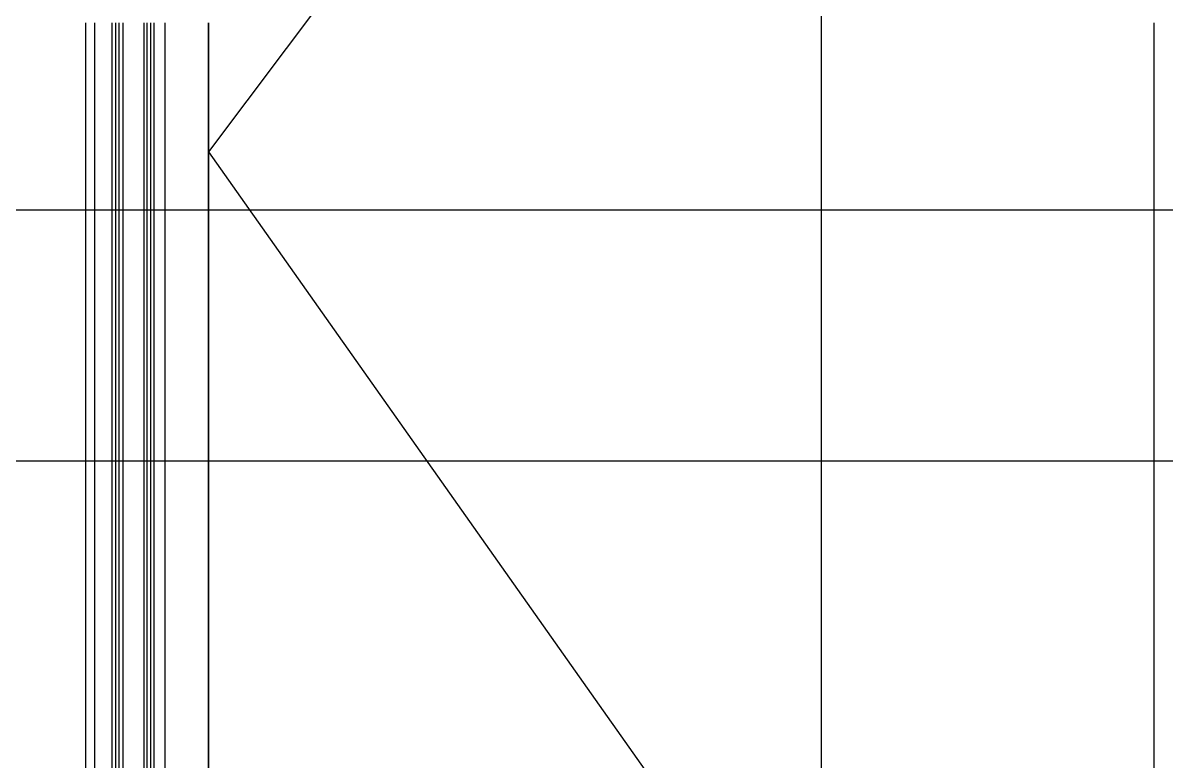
# Model space of a CAD drawing. Header units: millimetres. Extents: x 12351878 to 12381578, y 696206 to 738256.
# Drawn here: x 12366428 to 12367081, y 722560 to 722982 of the extents above; entities that cross this region are included whole.
import ezdxf

# ---------------------------------------------------------------- set-up
doc = ezdxf.new("R2010")
doc.units = ezdxf.units.MM
doc.header["$LTSCALE"] = 1000
doc.linetypes.add('HIDDENX2', pattern=[19.049999999999997, 12.7, -6.35])
for name, color, linetype in [('A-ANNO-SYMB', 3, 'Continuous'), ('EXTRUSION-V', 141, 'Continuous'), ('GLASS', 1, 'Continuous'), ('GLASS-V', 11, 'Continuous'), ('GZDI-J建筑-立面-后可见线', 252, 'Continuous'), ('SILICONE', 8, 'Continuous'), ('SILICONE-V', 9, 'Continuous'), ('SYMBOL', 7, 'Continuous')]:
    doc.layers.add(name, color=color, linetype=linetype)

# ---------------------------------------------------------------- blocks, each defined once
blk = doc.blocks.new('gyblcqs2')
at = {"layer": 'GZDI-J建筑-立面-后可见线'}
blk.add_line((3736.999959552661, 4709.328940968029, -1.445399045143932e-08), (3737.000006243587, 2705.854585408233, -1.411681554184574e-08), dxfattribs=at)
blk = doc.blocks.new('*U105')
at = {"layer": 'GLASS-V'}
h = blk.add_hatch(dxfattribs=at)
h.set_pattern_fill('HONEY', color=256, scale=10, angle=90.00000000005129, style=0)
h.set_pattern_definition([(90, (-12321.03796408039, 33808.00888865561), (1.082531749998322, 1.875000000000968), [1.25, -2.5]), (330.0000000000513, (-12321.03796408039, 33808.00888865561), (1.0825317570975, -1.874999995902255), [1.249999999999999, -2.499999999999999]), (30.00000000005117, (-12321.03796408039, 33808.00888865561), (2.165063507095822, 4.098712834856191e-09), [-2.5, 1.25])])
edge = h.paths.add_edge_path()
edge.add_arc((14.79910929997827, 4.750000000013268), 0.1999999999812534, 218.0000000213002, 270.000000021352, ccw=False)
edge.add_line((14.64150714931748, 4.626867704901088), (13.34239784976671, 6.289651782244619))
edge.add_arc((13.50000000039878, 6.412784077275204), 0.1999999999083817, 180.0000000158608, 218.0000000079471, ccw=False)
edge.add_line((13.3000000004904, 6.41278407721984), (13.29999999999927, 9.999999999992724))
edge.add_line((13.29999999999927, 9.999999999992724), (13.30000000049768, 13.58721592276561))
edge.add_arc((13.5000000005751, 13.58721592276845), 0.2000000000774289, 142.0000000087279, 180.0000000008142, ccw=False)
edge.add_line((13.34239784977399, 13.71034821785724), (14.64150714932475, 15.37313229507708))
edge.add_arc((14.79910930010489, 15.25000000002311), 0.2000000000394607, 90.00000001283718, 142.0000000128891, ccw=False)
edge.add_line((14.79910930006008, 15.45000000006257), (19.5, 15.4500000000553))
edge.add_arc((19.49999999997081, 15.25000000001447), 0.2000000000408306, -8.31317947813659e-09, 89.99999999163788, ccw=False)
edge.add_line((19.70000000001164, 15.24999999998545), (19.70000000000437, 4.749999999985448))
edge.add_arc((19.50000000002174, 4.750000000014637), 0.199999999982623, 269.99999999168676, 359.99999999163794, ccw=False)
edge.add_line((19.49999999999272, 4.550000000032014), (14.79910930005281, 4.550000000032014))
at = {"layer": 'SILICONE'}
h = blk.add_hatch(dxfattribs=at)
h.set_pattern_fill('DOTS', color=256, scale=3, angle=180.0000000000513, style=0)
h.set_pattern_definition([(180.0000000000513, (-6374.462927372681, 31639.097399508), (-0.09374999999983223, -0.1875000000000839), [0, -0.1875])])
edge = h.paths.add_edge_path()
edge.add_arc((-1.941122037311656, 14.79360796127968), 14.98974681236924, -4.61622269054061, 4.616222691750124, ccw=False)
edge.add_arc((13.47346561249102, 13.59635244526662), 0.4735537580721675, 140.894493704969, 181.1055062821419, ccw=False)
edge.add_line((13.10599462369282, 13.89504666043649), (14.40510392324359, 15.55783073766361))
edge.add_arc((14.79910930004684, 15.24999999998005), 0.5000000000126767, 89.99999999806562, 141.9999999981204, ccw=False)
edge.add_line((14.79910930006372, 15.74999999999272), (14.79910930006372, 15.99999999999272))
edge.add_line((14.79910930006372, 15.99999999999272), (13.0000000004693, 15.99999999999272))
h = blk.add_hatch(dxfattribs=at)
h.set_pattern_fill('DOTS', color=256, scale=3, angle=270.0000000000513, style=0)
h.set_pattern_definition([(270, (-6374.462927372681, 31639.097399508), (0.1875000000000839, -0.09374999999983223), [0, -0.1875])])
edge = h.paths.add_edge_path()
edge.add_arc((-1.941122037320786, 5.206392038844714), 14.98974681236928, 355.3837773081634, 364.6162226904543)
edge.add_arc((13.47346561248374, 6.403647554835247), 0.4735537580721674, 178.8944937178582, 219.1055062950311)
edge.add_line((13.10599462368555, 6.104953339665371), (14.40510392323631, 4.442169262314565))
edge.add_arc((14.79910930003028, 4.749999999998033), 0.5000000000053094, 218.000000002526, 270.0000000025807)
edge.add_line((14.79910930005281, 4.249999999992724), (14.79910930005281, 3.999999999992724))
edge.add_line((14.79910930005281, 3.999999999992724), (13.00000000045839, 4.000000000109139))
at = {"layer": 'SILICONE-V'}
h = blk.add_hatch(dxfattribs=at)
h.set_pattern_fill('ANSI37', color=256, scale=20, angle=135.0000000000513, style=0)
h.set_pattern_definition([(180.0000000000513, (-12319.03796408017, 33830.00888865561), (2.236993838300213e-12, -2.5), []), (270, (-12319.03796408017, 33830.00888865561), (2.5, 2.236993838300213e-12), [])])
edge = h.paths.add_edge_path()
edge.add_line((-1.178588718175888e-06, 16.99999986984767), (-1.091393642127514e-11, 3))
edge.add_line((-1.091393642127514e-11, 3), (0.9999999997562554, 4))
edge.add_line((0.9999999997562554, 4), (13.00000000045839, 4.000000001156877))
edge.add_arc((-2.77388727136618, 5.2321067786348), 15.82193435630852, 355.533664682018, 364.4663353396363)
edge.add_line((12.99999999999272, 6.464213562074292), (13, 13.53578643802757))
edge.add_arc((-1.768796351073247, 14.7678932218228), 14.82010232036705, 355.2310656027148, 364.7689343754617)
edge.add_line((13.0000000004693, 15.99999999999272), (0.9999999997671694, 16))
edge.add_line((0.9999999997671694, 16), (-1.178588718175888e-06, 16.99999986984767))
at = {"layer": 'GLASS'}
for points in [[(776.7471979337346, 15.9999999904366), (1.000000000014552, 16), (1.455191522836685e-11, 17), (2.182787284255028e-11, 21), (1.000000000021828, 22), (776.74719793374, 21.99999999044388)], [(776.7471979337237, 3.999999990443881), (1.000000000003638, 4), (3.637978807091713e-12, 3), (-3.637978807091713e-12, -1), (0.999999999996362, -2), (776.7471979337128, -2.000000009563395)]]:
    blk.add_lwpolyline(points, dxfattribs=at)
at = {"layer": 'GLASS-V'}
for p, q in [((2.182787284255028e-11, 20), (776.7471979337382, 19.99999999044388)), ((1.818989403545856e-11, 18), (776.7471979337346, 17.99999999044388)), ((20, 13.16642135647999, -1.7978881e-09), (19.70000000001164, 13.1664213565964, -1.7978881e-09)), ((19.99999999976717, 12.58357864349091, -1.7978881e-09), (19.70000000001164, 12.58357864349091, -1.7978881e-09)), ((19.99999999975989, 7.416421356596402, -1.7978881e-09), (19.70000000000437, 7.416421356596402, -1.7978881e-09)), ((19.99999999999272, 6.83357864349091, -1.7978881e-09), (19.70000000000437, 6.83357864349091, -1.7978881e-09)), ((3.637978807091713e-12, 2), (776.7471979337218, 1.999999990436605)), ((0, 0), (776.7471979337146, -9.563395402375899e-09))]:
    blk.add_line(p, q, dxfattribs=at)
for points in [[(12.99999999999636, 9.999999999992724), (13.00000000049477, 13.58721592288202, -0.1673426090458938), (13.10599462369282, 13.89504666043649), (14.40510392324359, 15.55783073766361, -0.2308681911258128), (14.79910930006372, 15.74999999999272), (19.50000000000364, 15.74999999998545, -0.4142135623728181), (20, 15.24999999998545), (19.99999999999636, 9.999999999985448), (19.99999999999272, 4.749999999985448, -0.4142135623728182), (19.49999999999272, 4.249999999985448), (14.79910930005281, 4.249999999992724, -0.2308681911258127), (14.40510392323631, 4.442169262314565), (13.10599462368555, 6.104953339665371, -0.1673426090458939), (13.00000000048749, 6.41278407721984)], [(14.79910930005281, 4.550000000032014, -0.2308681911258009), (14.64150714931748, 4.626867704901088), (13.34239784976671, 6.289651782244619, -0.1673426090459228), (13.3000000004904, 6.41278407721984), (13.29999999999927, 9.999999999992724), (13.30000000049768, 13.58721592276561, -0.1673426090459228), (13.34239784977399, 13.71034821785724), (14.64150714932475, 15.37313229507708, -0.2308681911258008), (14.79910930006008, 15.45000000006257), (19.5, 15.4500000000553, -0.4142135623728455), (19.70000000001164, 15.24999999998545), (19.70000000000437, 4.749999999985448, -0.4142135623728457), (19.49999999999272, 4.550000000032014)]]:
    blk.add_lwpolyline(points, format="xyb", close=True, dxfattribs=at)
at = {"layer": 'SILICONE'}
for points in [[(-1.178588718175888e-06, 16.99999986984767), (-1.091393642127514e-11, 3), (0.9999999997562554, 4), (13.00000000045839, 4.000000001156877, 0.0389958772070897), (12.99999999999272, 6.464213562074292), (13, 13.53578643802757, 0.0416408462732699), (13.0000000004693, 15.99999999999272), (0.9999999997671694, 16)], [(13.0000000004693, 15.99999999999272, -0.0403059478358171), (13.00000000049477, 13.58721592288202, -0.1772764773543967), (13.10599462369282, 13.89504666043649), (14.40510392324359, 15.55783073766361, -0.2308681911258145), (14.79910930006372, 15.74999999999272), (14.79910930006372, 15.99999999999272)], [(13.00000000045839, 4.000000000109139, 0.040305947835817), (13.00000000048749, 6.41278407721984, 0.1772764773543967), (13.10599462368555, 6.104953339665371), (14.40510392323631, 4.442169262314565, 0.2308681911258146), (14.79910930005281, 4.249999999992724), (14.79910930005281, 3.999999999992724)]]:
    blk.add_lwpolyline(points, format="xyb", close=True, dxfattribs=at)
blk = doc.blocks.new('gyqs08')
at = {"color": 0, "linetype": 'HIDDENX2', "elevation": 3.675081685996124e-08}
for points in [[(3926.9999679178, 1755.571688934579), (3386.999968022108, 1035.58177570079)], [(3926.9999679178, 1109.328941014595), (3926.9999679178, 270.581776300678), (3386.9999679178, 270.581776300678), (3386.9999679178, 1109.328941014595)], [(3386.999968022108, 1035.58177570079), (3926.9999679178, 270.581776300678)]]:
    blk.add_lwpolyline(points, dxfattribs=at)
at = {"layer": 'EXTRUSION-V'}
for p, q in [((3316.999968020245, 315.5817435292993, 4.015512391808422e-08), (3316.999968020245, 1109.328941014595, 3.827862452435589e-08)), ((3321.99994168058, 1109.328941014595, 3.826971634169689e-08), (3321.999914478511, 350.5817435292993, 4.015512391808422e-08)), ((3361.999963698909, 1109.328941014595, 3.826979656380851e-08), (3361.999963698909, 350.2817435283214, 4.015512391808422e-08)), ((3386.999968022108, 1109.328941014595, 3.82697163416971e-08), (3386.999968022108, 350.5817435286008, 4.015512391808422e-08))]:
    blk.add_line(p, q, dxfattribs=at)
at = {"layer": 'GZDI-J建筑-立面-后可见线'}
blk.add_line((3737.000006243587, 2705.854585408233, -1.411681554184574e-08), (3736.999944936484, -4.621688276529312e-08, 6.41753533369835e-08), dxfattribs=at)
at = {"color": 0, "linetype": 'ByBlock', "xscale": -1, "rotation": 270}
blk.add_blockref('*U105', (3333.999952837825, 332.5817430795869, 4.015512391808422e-08), dxfattribs=at)

msp = doc.modelspace()

# ---------------------------------------------------------------- linework, layer by layer
at = {"layer": 'A-ANNO-SYMB'}
for points in [[(12365615.5916508, 722875.5), (12367720.54524588, 722875.5), (12367758.76212047, 722980.5), (12367795.79078642, 722770.5), (12367833.04524588, 722875.5), (12369937.99884095, 722875.5)], [(12365615.5916508, 722732), (12367720.54524588, 722732), (12367758.76212047, 722837), (12367795.79078642, 722627), (12367833.04524588, 722732), (12369937.99884095, 722732)]]:
    msp.add_lwpolyline(points, dxfattribs=at)

# ---------------------------------------------------------------- block references
at = {"layer": 'SYMBOL'}
for name, p in [('gyqs08', (12363147.49884617, 721872.9283430666)), ('gyblcqs2', (12363147.49884617, 718272.9283430667))]:
    msp.add_blockref(name, p, dxfattribs=at)

doc.saveas('drawing.dxf')
